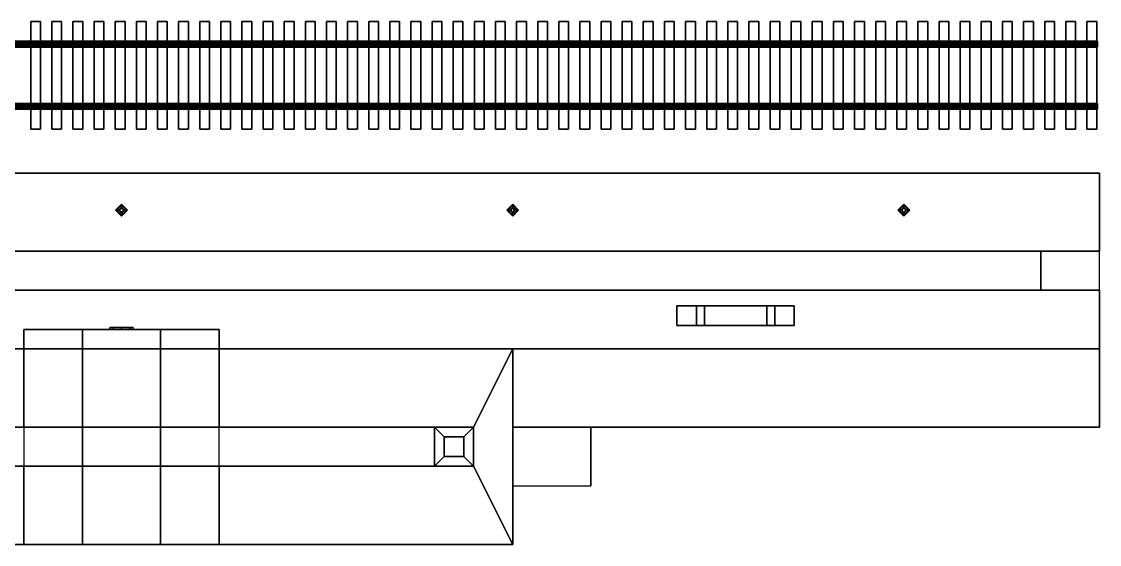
# Model space of a CAD drawing. Extents: x -25.3 to 25, y -12 to 1.4.
# Drawn here: x -2.55 to 25, y -12 to 1.37 of the extents above; entities that cross this region are included whole.
import ezdxf

# ---------------------------------------------------------------- set-up
doc = ezdxf.new("R2010")
doc.units = 0
doc.layers.get('0').update_dxf_attribs({"linetype": 'CONTINUOUS'})

msp = doc.modelspace()

# ---------------------------------------------------------------- linework, layer by layer
for points in [[(-2.32, 1.375, 0.18), (-2.07, 1.375, 0.18), (-2.07, 1.375, 0), (-2.32, 1.375, 0)], [(-2.32, -1.375, 0), (-2.32, -1.375, 0.18), (-2.32, 1.375, 0.18), (-2.32, 1.375, 0)], [(-2.32, -1.375, 0.18), (-2.07, -1.375, 0.18), (-2.07, 1.375, 0.18), (-2.32, 1.375, 0.18)], [(-2.07, 1.375, 0), (-2.07, 1.375, 0.18), (-2.07, -1.375, 0.18), (-2.07, -1.375, 0)], [(-1.78, 1.375, 0.18), (-1.53, 1.375, 0.18), (-1.53, 1.375, 0), (-1.78, 1.375, 0)], [(-1.78, -1.375, 0), (-1.78, -1.375, 0.18), (-1.78, 1.375, 0.18), (-1.78, 1.375, 0)], [(-1.78, -1.375, 0.18), (-1.53, -1.375, 0.18), (-1.53, 1.375, 0.18), (-1.78, 1.375, 0.18)], [(-1.53, 1.375, 0), (-1.53, 1.375, 0.18), (-1.53, -1.375, 0.18), (-1.53, -1.375, 0)], [(-1.24, -1.375, 0), (-1.24, -1.375, 0.18), (-1.24, 1.375, 0.18), (-1.24, 1.375, 0)], [(-1.24, 1.375, 0.18), (-0.99, 1.375, 0.18), (-0.99, 1.375, 0), (-1.24, 1.375, 0)], [(-1.24, -1.375, 0.18), (-0.99, -1.375, 0.18), (-0.99, 1.375, 0.18), (-1.24, 1.375, 0.18)], [(-0.99, 1.375, 0), (-0.99, 1.375, 0.18), (-0.99, -1.375, 0.18), (-0.99, -1.375, 0)], [(-0.7, -1.375, 0), (-0.7, -1.375, 0.18), (-0.7, 1.375, 0.18), (-0.7, 1.375, 0)], [(-0.7, 1.375, 0.18), (-0.45, 1.375, 0.18), (-0.45, 1.375, 0), (-0.7, 1.375, 0)], [(-0.7, -1.375, 0.18), (-0.45, -1.375, 0.18), (-0.45, 1.375, 0.18), (-0.7, 1.375, 0.18)], [(-0.45, 1.375, 0), (-0.45, 1.375, 0.18), (-0.45, -1.375, 0.18), (-0.45, -1.375, 0)], [(-0.16, -1.375, 0), (-0.16, -1.375, 0.18), (-0.16, 1.375, 0.18), (-0.16, 1.375, 0)], [(-0.16, 1.375, 0.18), (0.09, 1.375, 0.18), (0.09, 1.375, 0), (-0.16, 1.375, 0)], [(-0.16, -1.375, 0.18), (0.09, -1.375, 0.18), (0.09, 1.375, 0.18), (-0.16, 1.375, 0.18)], [(0.09, 1.375, 0), (0.09, 1.375, 0.18), (0.09, -1.375, 0.18), (0.09, -1.375, 0)], [(0.38, -1.375, 0), (0.38, -1.375, 0.18), (0.38, 1.375, 0.18), (0.38, 1.375, 0)], [(0.38, 1.375, 0.18), (0.63, 1.375, 0.18), (0.63, 1.375, 0), (0.38, 1.375, 0)], [(0.38, -1.375, 0.18), (0.63, -1.375, 0.18), (0.63, 1.375, 0.18), (0.38, 1.375, 0.18)], [(0.63, 1.375, 0), (0.63, 1.375, 0.18), (0.63, -1.375, 0.18), (0.63, -1.375, 0)], [(0.92, 1.375, 0.18), (1.17, 1.375, 0.18), (1.17, 1.375, 0), (0.92, 1.375, 0)], [(0.92, -1.375, 0), (0.92, -1.375, 0.18), (0.92, 1.375, 0.18), (0.92, 1.375, 0)], [(0.92, -1.375, 0.18), (1.17, -1.375, 0.18), (1.17, 1.375, 0.18), (0.92, 1.375, 0.18)], [(1.17, 1.375, 0), (1.17, 1.375, 0.18), (1.17, -1.375, 0.18), (1.17, -1.375, 0)], [(1.46, 1.375, 0.18), (1.71, 1.375, 0.18), (1.71, 1.375, 0), (1.46, 1.375, 0)], [(1.46, -1.375, 0), (1.46, -1.375, 0.18), (1.46, 1.375, 0.18), (1.46, 1.375, 0)], [(1.46, -1.375, 0.18), (1.71, -1.375, 0.18), (1.71, 1.375, 0.18), (1.46, 1.375, 0.18)], [(1.71, 1.375, 0), (1.71, 1.375, 0.18), (1.71, -1.375, 0.18), (1.71, -1.375, 0)], [(2, 1.375, 0.18), (2.25, 1.375, 0.18), (2.25, 1.375, 0), (2, 1.375, 0)], [(2, -1.375, 0), (2, -1.375, 0.18), (2, 1.375, 0.18), (2, 1.375, 0)], [(2, -1.375, 0.18), (2.25, -1.375, 0.18), (2.25, 1.375, 0.18), (2, 1.375, 0.18)], [(2.25, 1.375, 0), (2.25, 1.375, 0.18), (2.25, -1.375, 0.18), (2.25, -1.375, 0)], [(2.54, 1.375, 0.18), (2.79, 1.375, 0.18), (2.79, 1.375, 0), (2.54, 1.375, 0)], [(2.54, -1.375, 0), (2.54, -1.375, 0.18), (2.54, 1.375, 0.18), (2.54, 1.375, 0)], [(2.54, -1.375, 0.18), (2.79, -1.375, 0.18), (2.79, 1.375, 0.18), (2.54, 1.375, 0.18)], [(2.79, 1.375, 0), (2.79, 1.375, 0.18), (2.79, -1.375, 0.18), (2.79, -1.375, 0)], [(3.08, -1.375, 0), (3.08, -1.375, 0.18), (3.08, 1.375, 0.18), (3.08, 1.375, 0)], [(3.08, 1.375, 0.18), (3.33, 1.375, 0.18), (3.33, 1.375, 0), (3.08, 1.375, 0)], [(3.08, -1.375, 0.18), (3.33, -1.375, 0.18), (3.33, 1.375, 0.18), (3.08, 1.375, 0.18)], [(3.33, 1.375, 0), (3.33, 1.375, 0.18), (3.33, -1.375, 0.18), (3.33, -1.375, 0)], [(3.62, -1.375, 0), (3.62, -1.375, 0.18), (3.62, 1.375, 0.18), (3.62, 1.375, 0)], [(3.62, 1.375, 0.18), (3.87, 1.375, 0.18), (3.87, 1.375, 0), (3.62, 1.375, 0)], [(3.62, -1.375, 0.18), (3.87, -1.375, 0.18), (3.87, 1.375, 0.18), (3.62, 1.375, 0.18)], [(3.87, 1.375, 0), (3.87, 1.375, 0.18), (3.87, -1.375, 0.18), (3.87, -1.375, 0)], [(4.16, -1.375, 0), (4.16, -1.375, 0.18), (4.16, 1.375, 0.18), (4.16, 1.375, 0)], [(4.16, 1.375, 0.18), (4.41, 1.375, 0.18), (4.41, 1.375, 0), (4.16, 1.375, 0)], [(4.16, -1.375, 0.18), (4.41, -1.375, 0.18), (4.41, 1.375, 0.18), (4.16, 1.375, 0.18)], [(4.41, 1.375, 0), (4.41, 1.375, 0.18), (4.41, -1.375, 0.18), (4.41, -1.375, 0)], [(4.7, -1.375, 0), (4.7, -1.375, 0.18), (4.7, 1.375, 0.18), (4.7, 1.375, 0)], [(4.7, 1.375, 0.18), (4.95, 1.375, 0.18), (4.95, 1.375, 0), (4.7, 1.375, 0)], [(4.7, -1.375, 0.18), (4.95, -1.375, 0.18), (4.95, 1.375, 0.18), (4.7, 1.375, 0.18)], [(4.95, 1.375, 0), (4.95, 1.375, 0.18), (4.95, -1.375, 0.18), (4.95, -1.375, 0)], [(5.24, 1.375, 0.18), (5.49, 1.375, 0.18), (5.49, 1.375, 0), (5.24, 1.375, 0)], [(5.24, -1.375, 0), (5.24, -1.375, 0.18), (5.24, 1.375, 0.18), (5.24, 1.375, 0)], [(5.24, -1.375, 0.18), (5.49, -1.375, 0.18), (5.49, 1.375, 0.18), (5.24, 1.375, 0.18)], [(5.49, 1.375, 0), (5.49, 1.375, 0.18), (5.49, -1.375, 0.18), (5.49, -1.375, 0)], [(5.78, 1.375, 0.18), (6.03, 1.375, 0.18), (6.03, 1.375, 0), (5.78, 1.375, 0)], [(5.78, -1.375, 0), (5.78, -1.375, 0.18), (5.78, 1.375, 0.18), (5.78, 1.375, 0)], [(5.78, -1.375, 0.18), (6.03, -1.375, 0.18), (6.03, 1.375, 0.18), (5.78, 1.375, 0.18)], [(6.03, 1.375, 0), (6.03, 1.375, 0.18), (6.03, -1.375, 0.18), (6.03, -1.375, 0)], [(6.32, -1.375, 0), (6.32, -1.375, 0.18), (6.32, 1.375, 0.18), (6.32, 1.375, 0)], [(6.32, 1.375, 0.18), (6.57, 1.375, 0.18), (6.57, 1.375, 0), (6.32, 1.375, 0)], [(6.32, -1.375, 0.18), (6.57, -1.375, 0.18), (6.57, 1.375, 0.18), (6.32, 1.375, 0.18)], [(6.57, 1.375, 0), (6.57, 1.375, 0.18), (6.57, -1.375, 0.18), (6.57, -1.375, 0)], [(6.86, -1.375, 0), (6.86, -1.375, 0.18), (6.86, 1.375, 0.18), (6.86, 1.375, 0)], [(6.86, 1.375, 0.18), (7.11, 1.375, 0.18), (7.11, 1.375, 0), (6.86, 1.375, 0)], [(6.86, -1.375, 0.18), (7.11, -1.375, 0.18), (7.11, 1.375, 0.18), (6.86, 1.375, 0.18)], [(7.11, 1.375, 0), (7.11, 1.375, 0.18), (7.11, -1.375, 0.18), (7.11, -1.375, 0)], [(7.4, 1.375, 0.18), (7.65, 1.375, 0.18), (7.65, 1.375, 0), (7.4, 1.375, 0)], [(7.4, -1.375, 0), (7.4, -1.375, 0.18), (7.4, 1.375, 0.18), (7.4, 1.375, 0)], [(7.4, -1.375, 0.18), (7.65, -1.375, 0.18), (7.65, 1.375, 0.18), (7.4, 1.375, 0.18)], [(7.65, 1.375, 0), (7.65, 1.375, 0.18), (7.65, -1.375, 0.18), (7.65, -1.375, 0)], [(7.94, 1.375, 0.18), (8.19, 1.375, 0.18), (8.19, 1.375, 0), (7.94, 1.375, 0)], [(7.94, -1.375, 0), (7.94, -1.375, 0.18), (7.94, 1.375, 0.18), (7.94, 1.375, 0)], [(7.94, -1.375, 0.18), (8.19, -1.375, 0.18), (8.19, 1.375, 0.18), (7.94, 1.375, 0.18)], [(8.19, 1.375, 0), (8.19, 1.375, 0.18), (8.19, -1.375, 0.18), (8.19, -1.375, 0)], [(8.48, 1.375, 0.18), (8.73, 1.375, 0.18), (8.73, 1.375, 0), (8.48, 1.375, 0)], [(8.48, -1.375, 0), (8.48, -1.375, 0.18), (8.48, 1.375, 0.18), (8.48, 1.375, 0)], [(8.48, -1.375, 0.18), (8.73, -1.375, 0.18), (8.73, 1.375, 0.18), (8.48, 1.375, 0.18)], [(8.73, 1.375, 0), (8.73, 1.375, 0.18), (8.73, -1.375, 0.18), (8.73, -1.375, 0)], [(9.02, 1.375, 0.18), (9.27, 1.375, 0.18), (9.27, 1.375, 0), (9.02, 1.375, 0)], [(9.02, -1.375, 0), (9.02, -1.375, 0.18), (9.02, 1.375, 0.18), (9.02, 1.375, 0)], [(9.02, -1.375, 0.18), (9.27, -1.375, 0.18), (9.27, 1.375, 0.18), (9.02, 1.375, 0.18)], [(9.27, 1.375, 0), (9.27, 1.375, 0.18), (9.27, -1.375, 0.18), (9.27, -1.375, 0)], [(9.56, -1.375, 0), (9.56, -1.375, 0.18), (9.56, 1.375, 0.18), (9.56, 1.375, 0)], [(9.56, 1.375, 0.18), (9.81, 1.375, 0.18), (9.81, 1.375, 0), (9.56, 1.375, 0)], [(9.56, -1.375, 0.18), (9.81, -1.375, 0.18), (9.81, 1.375, 0.18), (9.56, 1.375, 0.18)], [(9.81, 1.375, 0), (9.81, 1.375, 0.18), (9.81, -1.375, 0.18), (9.81, -1.375, 0)], [(10.1, -1.375, 0), (10.1, -1.375, 0.18), (10.1, 1.375, 0.18), (10.1, 1.375, 0)], [(10.1, 1.375, 0.18), (10.35, 1.375, 0.18), (10.35, 1.375, 0), (10.1, 1.375, 0)], [(10.1, -1.375, 0.18), (10.35, -1.375, 0.18), (10.35, 1.375, 0.18), (10.1, 1.375, 0.18)], [(10.35, 1.375, 0), (10.35, 1.375, 0.18), (10.35, -1.375, 0.18), (10.35, -1.375, 0)], [(10.64, -1.375, 0), (10.64, -1.375, 0.18), (10.64, 1.375, 0.18), (10.64, 1.375, 0)], [(10.64, 1.375, 0.18), (10.89, 1.375, 0.18), (10.89, 1.375, 0), (10.64, 1.375, 0)], [(10.64, -1.375, 0.18), (10.89, -1.375, 0.18), (10.89, 1.375, 0.18), (10.64, 1.375, 0.18)], [(10.89, 1.375, 0), (10.89, 1.375, 0.18), (10.89, -1.375, 0.18), (10.89, -1.375, 0)], [(11.18, -1.375, 0), (11.18, -1.375, 0.18), (11.18, 1.375, 0.18), (11.18, 1.375, 0)], [(11.18, 1.375, 0.18), (11.43, 1.375, 0.18), (11.43, 1.375, 0), (11.18, 1.375, 0)], [(11.18, -1.375, 0.18), (11.43, -1.375, 0.18), (11.43, 1.375, 0.18), (11.18, 1.375, 0.18)], [(11.43, 1.375, 0), (11.43, 1.375, 0.18), (11.43, -1.375, 0.18), (11.43, -1.375, 0)], [(11.72, 1.375, 0.18), (11.97, 1.375, 0.18), (11.97, 1.375, 0), (11.72, 1.375, 0)], [(11.72, -1.375, 0), (11.72, -1.375, 0.18), (11.72, 1.375, 0.18), (11.72, 1.375, 0)], [(11.72, -1.375, 0.18), (11.97, -1.375, 0.18), (11.97, 1.375, 0.18), (11.72, 1.375, 0.18)], [(11.97, 1.375, 0), (11.97, 1.375, 0.18), (11.97, -1.375, 0.18), (11.97, -1.375, 0)], [(12.26, 1.375, 0.18), (12.51, 1.375, 0.18), (12.51, 1.375, 0), (12.26, 1.375, 0)], [(12.26, -1.375, 0), (12.26, -1.375, 0.18), (12.26, 1.375, 0.18), (12.26, 1.375, 0)], [(12.26, -1.375, 0.18), (12.51, -1.375, 0.18), (12.51, 1.375, 0.18), (12.26, 1.375, 0.18)], [(12.51, 1.375, 0), (12.51, 1.375, 0.18), (12.51, -1.375, 0.18), (12.51, -1.375, 0)], [(12.8, 1.375, 0.18), (13.05, 1.375, 0.18), (13.05, 1.375, 0), (12.8, 1.375, 0)], [(12.8, -1.375, 0), (12.8, -1.375, 0.18), (12.8, 1.375, 0.18), (12.8, 1.375, 0)], [(12.8, -1.375, 0.18), (13.05, -1.375, 0.18), (13.05, 1.375, 0.18), (12.8, 1.375, 0.18)], [(13.05, 1.375, 0), (13.05, 1.375, 0.18), (13.05, -1.375, 0.18), (13.05, -1.375, 0)], [(13.34, 1.375, 0.18), (13.59, 1.375, 0.18), (13.59, 1.375, 0), (13.34, 1.375, 0)], [(13.34, -1.375, 0), (13.34, -1.375, 0.18), (13.34, 1.375, 0.18), (13.34, 1.375, 0)], [(13.34, -1.375, 0.18), (13.59, -1.375, 0.18), (13.59, 1.375, 0.18), (13.34, 1.375, 0.18)], [(13.59, 1.375, 0), (13.59, 1.375, 0.18), (13.59, -1.375, 0.18), (13.59, -1.375, 0)], [(13.88, -1.375, 0), (13.88, -1.375, 0.18), (13.88, 1.375, 0.18), (13.88, 1.375, 0)], [(13.88, 1.375, 0.18), (14.13, 1.375, 0.18), (14.13, 1.375, 0), (13.88, 1.375, 0)], [(13.88, -1.375, 0.18), (14.13, -1.375, 0.18), (14.13, 1.375, 0.18), (13.88, 1.375, 0.18)], [(14.13, 1.375, 0), (14.13, 1.375, 0.18), (14.13, -1.375, 0.18), (14.13, -1.375, 0)], [(14.42, -1.375, 0), (14.42, -1.375, 0.18), (14.42, 1.375, 0.18), (14.42, 1.375, 0)], [(14.42, 1.375, 0.18), (14.67, 1.375, 0.18), (14.67, 1.375, 0), (14.42, 1.375, 0)], [(14.42, -1.375, 0.18), (14.67, -1.375, 0.18), (14.67, 1.375, 0.18), (14.42, 1.375, 0.18)], [(14.67, 1.375, 0), (14.67, 1.375, 0.18), (14.67, -1.375, 0.18), (14.67, -1.375, 0)], [(14.96, 1.375, 0.18), (15.21, 1.375, 0.18), (15.21, 1.375, 0), (14.96, 1.375, 0)], [(14.96, -1.375, 0), (14.96, -1.375, 0.18), (14.96, 1.375, 0.18), (14.96, 1.375, 0)], [(14.96, -1.375, 0.18), (15.21, -1.375, 0.18), (15.21, 1.375, 0.18), (14.96, 1.375, 0.18)], [(15.21, 1.375, 0), (15.21, 1.375, 0.18), (15.21, -1.375, 0.18), (15.21, -1.375, 0)], [(15.5, 1.375, 0.18), (15.75, 1.375, 0.18), (15.75, 1.375, 0), (15.5, 1.375, 0)], [(15.5, -1.375, 0), (15.5, -1.375, 0.18), (15.5, 1.375, 0.18), (15.5, 1.375, 0)], [(15.5, -1.375, 0.18), (15.75, -1.375, 0.18), (15.75, 1.375, 0.18), (15.5, 1.375, 0.18)], [(15.75, 1.375, 0), (15.75, 1.375, 0.18), (15.75, -1.375, 0.18), (15.75, -1.375, 0)], [(16.04, -1.375, 0), (16.04, -1.375, 0.18), (16.04, 1.375, 0.18), (16.04, 1.375, 0)], [(16.04, 1.375, 0.18), (16.29, 1.375, 0.18), (16.29, 1.375, 0), (16.04, 1.375, 0)], [(16.04, -1.375, 0.18), (16.29, -1.375, 0.18), (16.29, 1.375, 0.18), (16.04, 1.375, 0.18)], [(16.29, 1.375, 0), (16.29, 1.375, 0.18), (16.29, -1.375, 0.18), (16.29, -1.375, 0)], [(16.58, -1.375, 0), (16.58, -1.375, 0.18), (16.58, 1.375, 0.18), (16.58, 1.375, 0)], [(16.58, 1.375, 0.18), (16.83, 1.375, 0.18), (16.83, 1.375, 0), (16.58, 1.375, 0)], [(16.58, -1.375, 0.18), (16.83, -1.375, 0.18), (16.83, 1.375, 0.18), (16.58, 1.375, 0.18)], [(16.83, 1.375, 0), (16.83, 1.375, 0.18), (16.83, -1.375, 0.18), (16.83, -1.375, 0)], [(17.12, -1.375, 0), (17.12, -1.375, 0.18), (17.12, 1.375, 0.18), (17.12, 1.375, 0)], [(17.12, 1.375, 0.18), (17.37, 1.375, 0.18), (17.37, 1.375, 0), (17.12, 1.375, 0)], [(17.12, -1.375, 0.18), (17.37, -1.375, 0.18), (17.37, 1.375, 0.18), (17.12, 1.375, 0.18)], [(17.37, 1.375, 0), (17.37, 1.375, 0.18), (17.37, -1.375, 0.18), (17.37, -1.375, 0)], [(17.66, -1.375, 0), (17.66, -1.375, 0.18), (17.66, 1.375, 0.18), (17.66, 1.375, 0)], [(17.66, 1.375, 0.18), (17.91, 1.375, 0.18), (17.91, 1.375, 0), (17.66, 1.375, 0)], [(17.66, -1.375, 0.18), (17.91, -1.375, 0.18), (17.91, 1.375, 0.18), (17.66, 1.375, 0.18)], [(17.91, 1.375, 0), (17.91, 1.375, 0.18), (17.91, -1.375, 0.18), (17.91, -1.375, 0)], [(18.2, 1.375, 0.18), (18.45, 1.375, 0.18), (18.45, 1.375, 0), (18.2, 1.375, 0)], [(18.2, -1.375, 0), (18.2, -1.375, 0.18), (18.2, 1.375, 0.18), (18.2, 1.375, 0)], [(18.2, -1.375, 0.18), (18.45, -1.375, 0.18), (18.45, 1.375, 0.18), (18.2, 1.375, 0.18)], [(18.45, 1.375, 0), (18.45, 1.375, 0.18), (18.45, -1.375, 0.18), (18.45, -1.375, 0)], [(18.74, 1.375, 0.18), (18.99, 1.375, 0.18), (18.99, 1.375, 0), (18.74, 1.375, 0)], [(18.74, -1.375, 0), (18.74, -1.375, 0.18), (18.74, 1.375, 0.18), (18.74, 1.375, 0)], [(18.74, -1.375, 0.18), (18.99, -1.375, 0.18), (18.99, 1.375, 0.18), (18.74, 1.375, 0.18)], [(18.99, 1.375, 0), (18.99, 1.375, 0.18), (18.99, -1.375, 0.18), (18.99, -1.375, 0)], [(19.28, 1.375, 0.18), (19.53, 1.375, 0.18), (19.53, 1.375, 0), (19.28, 1.375, 0)], [(19.28, -1.375, 0), (19.28, -1.375, 0.18), (19.28, 1.375, 0.18), (19.28, 1.375, 0)], [(19.28, -1.375, 0.18), (19.53, -1.375, 0.18), (19.53, 1.375, 0.18), (19.28, 1.375, 0.18)], [(19.53, 1.375, 0), (19.53, 1.375, 0.18), (19.53, -1.375, 0.18), (19.53, -1.375, 0)], [(19.82, 1.375, 0.18), (20.07, 1.375, 0.18), (20.07, 1.375, 0), (19.82, 1.375, 0)], [(19.82, -1.375, 0), (19.82, -1.375, 0.18), (19.82, 1.375, 0.18), (19.82, 1.375, 0)], [(19.82, -1.375, 0.18), (20.07, -1.375, 0.18), (20.07, 1.375, 0.18), (19.82, 1.375, 0.18)], [(20.07, 1.375, 0), (20.07, 1.375, 0.18), (20.07, -1.375, 0.18), (20.07, -1.375, 0)], [(20.36, -1.375, 0), (20.36, -1.375, 0.18), (20.36, 1.375, 0.18), (20.36, 1.375, 0)], [(20.36, 1.375, 0.18), (20.61, 1.375, 0.18), (20.61, 1.375, 0), (20.36, 1.375, 0)], [(20.36, -1.375, 0.18), (20.61, -1.375, 0.18), (20.61, 1.375, 0.18), (20.36, 1.375, 0.18)], [(20.61, 1.375, 0), (20.61, 1.375, 0.18), (20.61, -1.375, 0.18), (20.61, -1.375, 0)], [(20.9, -1.375, 0), (20.9, -1.375, 0.18), (20.9, 1.375, 0.18), (20.9, 1.375, 0)], [(20.9, 1.375, 0.18), (21.15, 1.375, 0.18), (21.15, 1.375, 0), (20.9, 1.375, 0)], [(20.9, -1.375, 0.18), (21.15, -1.375, 0.18), (21.15, 1.375, 0.18), (20.9, 1.375, 0.18)], [(21.15, 1.375, 0), (21.15, 1.375, 0.18), (21.15, -1.375, 0.18), (21.15, -1.375, 0)], [(21.44, -1.375, 0), (21.44, -1.375, 0.18), (21.44, 1.375, 0.18), (21.44, 1.375, 0)], [(21.44, 1.375, 0.18), (21.69, 1.375, 0.18), (21.69, 1.375, 0), (21.44, 1.375, 0)], [(21.44, -1.375, 0.18), (21.69, -1.375, 0.18), (21.69, 1.375, 0.18), (21.44, 1.375, 0.18)], [(21.69, 1.375, 0), (21.69, 1.375, 0.18), (21.69, -1.375, 0.18), (21.69, -1.375, 0)], [(21.98, -1.375, 0), (21.98, -1.375, 0.18), (21.98, 1.375, 0.18), (21.98, 1.375, 0)], [(21.98, 1.375, 0.18), (22.23, 1.375, 0.18), (22.23, 1.375, 0), (21.98, 1.375, 0)], [(21.98, -1.375, 0.18), (22.23, -1.375, 0.18), (22.23, 1.375, 0.18), (21.98, 1.375, 0.18)], [(22.23, 1.375, 0), (22.23, 1.375, 0.18), (22.23, -1.375, 0.18), (22.23, -1.375, 0)], [(22.52, 1.375, 0.18), (22.77, 1.375, 0.18), (22.77, 1.375, 0), (22.52, 1.375, 0)], [(22.52, -1.375, 0), (22.52, -1.375, 0.18), (22.52, 1.375, 0.18), (22.52, 1.375, 0)], [(22.52, -1.375, 0.18), (22.77, -1.375, 0.18), (22.77, 1.375, 0.18), (22.52, 1.375, 0.18)], [(22.77, 1.375, 0), (22.77, 1.375, 0.18), (22.77, -1.375, 0.18), (22.77, -1.375, 0)], [(23.06, 1.375, 0.18), (23.31, 1.375, 0.18), (23.31, 1.375, 0), (23.06, 1.375, 0)], [(23.06, -1.375, 0), (23.06, -1.375, 0.18), (23.06, 1.375, 0.18), (23.06, 1.375, 0)], [(23.06, -1.375, 0.18), (23.31, -1.375, 0.18), (23.31, 1.375, 0.18), (23.06, 1.375, 0.18)], [(23.31, 1.375, 0), (23.31, 1.375, 0.18), (23.31, -1.375, 0.18), (23.31, -1.375, 0)], [(23.6, -1.375, 0), (23.6, -1.375, 0.18), (23.6, 1.375, 0.18), (23.6, 1.375, 0)], [(23.6, 1.375, 0.18), (23.85, 1.375, 0.18), (23.85, 1.375, 0), (23.6, 1.375, 0)], [(23.6, -1.375, 0.18), (23.85, -1.375, 0.18), (23.85, 1.375, 0.18), (23.6, 1.375, 0.18)], [(23.85, 1.375, 0), (23.85, 1.375, 0.18), (23.85, -1.375, 0.18), (23.85, -1.375, 0)], [(24.14, -1.375, 0), (24.14, -1.375, 0.18), (24.14, 1.375, 0.18), (24.14, 1.375, 0)], [(24.14, 1.375, 0.18), (24.39, 1.375, 0.18), (24.39, 1.375, 0), (24.14, 1.375, 0)], [(24.14, -1.375, 0.18), (24.39, -1.375, 0.18), (24.39, 1.375, 0.18), (24.14, 1.375, 0.18)], [(24.39, 1.375, 0), (24.39, 1.375, 0.18), (24.39, -1.375, 0.18), (24.39, -1.375, 0)], [(24.68, 1.375, 0.18), (24.93, 1.375, 0.18), (24.93, 1.375, 0), (24.68, 1.375, 0)], [(24.68, -1.375, 0), (24.68, -1.375, 0.18), (24.68, 1.375, 0.18), (24.68, 1.375, 0)], [(24.68, -1.375, 0.18), (24.93, -1.375, 0.18), (24.93, 1.375, 0.18), (24.68, 1.375, 0.18)], [(24.93, 1.375, 0), (24.93, 1.375, 0.18), (24.93, -1.375, 0.18), (24.93, -1.375, 0)], [(-25.27, 0.795, 0.21), (24.95, 0.795, 0.21), (24.95, 0.87, 0.195), (-25.27, 0.87, 0.195)], [(-25.27, 0.87, 0.18), (24.95, 0.87, 0.18), (24.95, 0.72, 0.18), (-25.27, 0.72, 0.18)], [(24.95, 0.87, 0.195), (24.95, 0.87, 0.18), (-25.27, 0.87, 0.18), (-25.27, 0.87, 0.195)], [(-25.27, 0.835, 0.295), (24.95, 0.835, 0.295), (24.95, 0.795, 0.29), (-25.27, 0.795, 0.29)], [(24.95, 0.83, 0.36), (24.95, 0.835, 0.295), (-25.27, 0.835, 0.295), (-25.27, 0.83, 0.36)], [(-25.27, 0.76, 0.36), (24.95, 0.76, 0.36), (24.95, 0.83, 0.36), (-25.27, 0.83, 0.36)], [(24.95, 0.805, 0.295), (24.95, 0.805, 0.205), (-25.27, 0.805, 0.205), (-25.27, 0.805, 0.295)], [(-25.27, 0.795, 0.29), (24.95, 0.795, 0.29), (24.95, 0.755, 0.295), (-25.27, 0.755, 0.295)], [(-25.27, 0.72, 0.195), (24.95, 0.72, 0.195), (24.95, 0.795, 0.21), (-25.27, 0.795, 0.21)], [(-25.27, 0.785, 0.205), (24.95, 0.785, 0.205), (24.95, 0.785, 0.295), (-25.27, 0.785, 0.295)], [(-25.27, 0.755, 0.295), (24.95, 0.755, 0.295), (24.95, 0.76, 0.36), (-25.27, 0.76, 0.36)], [(-25.27, 0.72, 0.18), (24.95, 0.72, 0.18), (24.95, 0.72, 0.195), (-25.27, 0.72, 0.195)], [(24.95, -0.72, 0.195), (24.95, -0.72, 0.18), (-25.27, -0.72, 0.18), (-25.27, -0.72, 0.195)], [(-25.27, -0.72, 0.18), (24.95, -0.72, 0.18), (24.95, -0.87, 0.18), (-25.27, -0.87, 0.18)], [(-25.27, -0.795, 0.21), (24.95, -0.795, 0.21), (24.95, -0.72, 0.195), (-25.27, -0.72, 0.195)], [(24.95, -0.76, 0.36), (24.95, -0.755, 0.295), (-25.27, -0.755, 0.295), (-25.27, -0.76, 0.36)], [(-25.27, -0.755, 0.295), (24.95, -0.755, 0.295), (24.95, -0.795, 0.29), (-25.27, -0.795, 0.29)], [(-25.27, -0.83, 0.36), (24.95, -0.83, 0.36), (24.95, -0.76, 0.36), (-25.27, -0.76, 0.36)], [(24.95, -0.785, 0.295), (24.95, -0.785, 0.205), (-25.27, -0.785, 0.205), (-25.27, -0.785, 0.295)], [(-25.27, -0.795, 0.29), (24.95, -0.795, 0.29), (24.95, -0.835, 0.295), (-25.27, -0.835, 0.295)], [(-25.27, -0.87, 0.195), (24.95, -0.87, 0.195), (24.95, -0.795, 0.21), (-25.27, -0.795, 0.21)], [(-25.27, -0.805, 0.205), (24.95, -0.805, 0.205), (24.95, -0.805, 0.295), (-25.27, -0.805, 0.295)], [(-25.27, -0.835, 0.295), (24.95, -0.835, 0.295), (24.95, -0.83, 0.36), (-25.27, -0.83, 0.36)], [(-25.27, -0.87, 0.18), (24.95, -0.87, 0.18), (24.95, -0.87, 0.195), (-25.27, -0.87, 0.195)], [(-2.07, -1.375, 0), (-2.07, -1.375, 0.18), (-2.32, -1.375, 0.18), (-2.32, -1.375, 0)], [(-1.53, -1.375, 0), (-1.53, -1.375, 0.18), (-1.78, -1.375, 0.18), (-1.78, -1.375, 0)], [(-0.99, -1.375, 0), (-0.99, -1.375, 0.18), (-1.24, -1.375, 0.18), (-1.24, -1.375, 0)], [(-0.45, -1.375, 0), (-0.45, -1.375, 0.18), (-0.7, -1.375, 0.18), (-0.7, -1.375, 0)], [(0.09, -1.375, 0), (0.09, -1.375, 0.18), (-0.16, -1.375, 0.18), (-0.16, -1.375, 0)], [(0.63, -1.375, 0), (0.63, -1.375, 0.18), (0.38, -1.375, 0.18), (0.38, -1.375, 0)], [(1.17, -1.375, 0), (1.17, -1.375, 0.18), (0.92, -1.375, 0.18), (0.92, -1.375, 0)], [(1.71, -1.375, 0), (1.71, -1.375, 0.18), (1.46, -1.375, 0.18), (1.46, -1.375, 0)], [(2.25, -1.375, 0), (2.25, -1.375, 0.18), (2, -1.375, 0.18), (2, -1.375, 0)], [(2.79, -1.375, 0), (2.79, -1.375, 0.18), (2.54, -1.375, 0.18), (2.54, -1.375, 0)], [(3.33, -1.375, 0), (3.33, -1.375, 0.18), (3.08, -1.375, 0.18), (3.08, -1.375, 0)], [(3.87, -1.375, 0), (3.87, -1.375, 0.18), (3.62, -1.375, 0.18), (3.62, -1.375, 0)], [(4.41, -1.375, 0), (4.41, -1.375, 0.18), (4.16, -1.375, 0.18), (4.16, -1.375, 0)], [(4.95, -1.375, 0), (4.95, -1.375, 0.18), (4.7, -1.375, 0.18), (4.7, -1.375, 0)], [(5.49, -1.375, 0), (5.49, -1.375, 0.18), (5.24, -1.375, 0.18), (5.24, -1.375, 0)], [(6.03, -1.375, 0), (6.03, -1.375, 0.18), (5.78, -1.375, 0.18), (5.78, -1.375, 0)], [(6.57, -1.375, 0), (6.57, -1.375, 0.18), (6.32, -1.375, 0.18), (6.32, -1.375, 0)], [(7.11, -1.375, 0), (7.11, -1.375, 0.18), (6.86, -1.375, 0.18), (6.86, -1.375, 0)], [(7.65, -1.375, 0), (7.65, -1.375, 0.18), (7.4, -1.375, 0.18), (7.4, -1.375, 0)], [(8.19, -1.375, 0), (8.19, -1.375, 0.18), (7.94, -1.375, 0.18), (7.94, -1.375, 0)], [(8.73, -1.375, 0), (8.73, -1.375, 0.18), (8.48, -1.375, 0.18), (8.48, -1.375, 0)], [(9.27, -1.375, 0), (9.27, -1.375, 0.18), (9.02, -1.375, 0.18), (9.02, -1.375, 0)], [(9.81, -1.375, 0), (9.81, -1.375, 0.18), (9.56, -1.375, 0.18), (9.56, -1.375, 0)], [(10.35, -1.375, 0), (10.35, -1.375, 0.18), (10.1, -1.375, 0.18), (10.1, -1.375, 0)], [(10.89, -1.375, 0), (10.89, -1.375, 0.18), (10.64, -1.375, 0.18), (10.64, -1.375, 0)], [(11.43, -1.375, 0), (11.43, -1.375, 0.18), (11.18, -1.375, 0.18), (11.18, -1.375, 0)], [(11.97, -1.375, 0), (11.97, -1.375, 0.18), (11.72, -1.375, 0.18), (11.72, -1.375, 0)], [(12.51, -1.375, 0), (12.51, -1.375, 0.18), (12.26, -1.375, 0.18), (12.26, -1.375, 0)], [(13.05, -1.375, 0), (13.05, -1.375, 0.18), (12.8, -1.375, 0.18), (12.8, -1.375, 0)], [(13.59, -1.375, 0), (13.59, -1.375, 0.18), (13.34, -1.375, 0.18), (13.34, -1.375, 0)], [(14.13, -1.375, 0), (14.13, -1.375, 0.18), (13.88, -1.375, 0.18), (13.88, -1.375, 0)], [(14.67, -1.375, 0), (14.67, -1.375, 0.18), (14.42, -1.375, 0.18), (14.42, -1.375, 0)], [(15.21, -1.375, 0), (15.21, -1.375, 0.18), (14.96, -1.375, 0.18), (14.96, -1.375, 0)], [(15.75, -1.375, 0), (15.75, -1.375, 0.18), (15.5, -1.375, 0.18), (15.5, -1.375, 0)], [(16.29, -1.375, 0), (16.29, -1.375, 0.18), (16.04, -1.375, 0.18), (16.04, -1.375, 0)], [(16.83, -1.375, 0), (16.83, -1.375, 0.18), (16.58, -1.375, 0.18), (16.58, -1.375, 0)], [(17.37, -1.375, 0), (17.37, -1.375, 0.18), (17.12, -1.375, 0.18), (17.12, -1.375, 0)], [(17.91, -1.375, 0), (17.91, -1.375, 0.18), (17.66, -1.375, 0.18), (17.66, -1.375, 0)], [(18.45, -1.375, 0), (18.45, -1.375, 0.18), (18.2, -1.375, 0.18), (18.2, -1.375, 0)], [(18.99, -1.375, 0), (18.99, -1.375, 0.18), (18.74, -1.375, 0.18), (18.74, -1.375, 0)], [(19.53, -1.375, 0), (19.53, -1.375, 0.18), (19.28, -1.375, 0.18), (19.28, -1.375, 0)], [(20.07, -1.375, 0), (20.07, -1.375, 0.18), (19.82, -1.375, 0.18), (19.82, -1.375, 0)], [(20.61, -1.375, 0), (20.61, -1.375, 0.18), (20.36, -1.375, 0.18), (20.36, -1.375, 0)], [(21.15, -1.375, 0), (21.15, -1.375, 0.18), (20.9, -1.375, 0.18), (20.9, -1.375, 0)], [(21.69, -1.375, 0), (21.69, -1.375, 0.18), (21.44, -1.375, 0.18), (21.44, -1.375, 0)], [(22.23, -1.375, 0), (22.23, -1.375, 0.18), (21.98, -1.375, 0.18), (21.98, -1.375, 0)], [(22.77, -1.375, 0), (22.77, -1.375, 0.18), (22.52, -1.375, 0.18), (22.52, -1.375, 0)], [(23.31, -1.375, 0), (23.31, -1.375, 0.18), (23.06, -1.375, 0.18), (23.06, -1.375, 0)], [(23.85, -1.375, 0), (23.85, -1.375, 0.18), (23.6, -1.375, 0.18), (23.6, -1.375, 0)], [(24.39, -1.375, 0), (24.39, -1.375, 0.18), (24.14, -1.375, 0.18), (24.14, -1.375, 0)], [(24.93, -1.375, 0), (24.93, -1.375, 0.18), (24.68, -1.375, 0.18), (24.68, -1.375, 0)], [(25, -2.5, 1), (25, -2.5), (-25, -2.5), (-25, -2.5, 1)], [(-25, -2.5, 1), (-25, -4.5, 1), (25, -4.5, 1), (25, -2.5, 1)], [(25, -4.5, 1), (25, -4.5), (25, -2.5), (25, -2.5, 1)], [(0, -3.325, 4.55), (-0.125, -3.45, 4.55), (-0.15, -3.45, 4.85), (0, -3.3, 4.85)], [(0, -3.3, 4.85), (-0.15, -3.45, 4.85), (-0.05, -3.45, 4.95), (0, -3.4, 4.95)], [(0.125, -3.45, 4.55), (0, -3.325, 4.55), (0, -3.3, 4.85), (0.15, -3.45, 4.85)], [(0.15, -3.45, 4.85), (0, -3.3, 4.85), (0, -3.4, 4.95), (0.05, -3.45, 4.95)], [(10, -3.325, 4.55), (9.875, -3.45, 4.55), (9.85, -3.45, 4.85), (10, -3.3, 4.85)], [(10, -3.3, 4.85), (9.85, -3.45, 4.85), (9.95, -3.45, 4.95), (10, -3.4, 4.95)], [(10.125, -3.45, 4.55), (10, -3.325, 4.55), (10, -3.3, 4.85), (10.15, -3.45, 4.85)], [(10.15, -3.45, 4.85), (10, -3.3, 4.85), (10, -3.4, 4.95), (10.05, -3.45, 4.95)], [(20, -3.325, 4.55), (19.875, -3.45, 4.55), (19.85, -3.45, 4.85), (20, -3.3, 4.85)], [(20, -3.3, 4.85), (19.85, -3.45, 4.85), (19.95, -3.45, 4.95), (20, -3.4, 4.95)], [(20.125, -3.45, 4.55), (20, -3.325, 4.55), (20, -3.3, 4.85), (20.15, -3.45, 4.85)], [(20.15, -3.45, 4.85), (20, -3.3, 4.85), (20, -3.4, 4.95), (20.05, -3.45, 4.95)], [(-0.125, -3.45, 4.55), (0, -3.575, 4.55), (0, -3.6, 4.85), (-0.15, -3.45, 4.85)], [(-0.15, -3.45, 4.85), (0, -3.6, 4.85), (0, -3.5, 4.95), (-0.05, -3.45, 4.95)], [(0, -3.4, 4.5), (-0.05, -3.45, 4.5), (-0.125, -3.45, 4.55), (0, -3.325, 4.55)], [(-0.05, -3.45, 4.5), (0, -3.5, 4.5), (0, -3.575, 4.55), (-0.125, -3.45, 4.55)], [(0, -3.375, 1), (-0.075, -3.45, 1), (-0.05, -3.45, 4.5), (0, -3.4, 4.5)], [(-0.075, -3.45, 1), (0, -3.525, 1), (0, -3.5, 4.5), (-0.05, -3.45, 4.5)], [(0, -3.4, 4.95), (-0.05, -3.45, 4.95), (0, -3.5, 4.95), (0.05, -3.45, 4.95)], [(0.05, -3.45, 4.5), (0, -3.4, 4.5), (0, -3.325, 4.55), (0.125, -3.45, 4.55)], [(0.075, -3.45, 1), (0, -3.375, 1), (0, -3.4, 4.5), (0.05, -3.45, 4.5)], [(0, -3.525, 1), (0.075, -3.45, 1), (0.05, -3.45, 4.5), (0, -3.5, 4.5)], [(0, -3.575, 4.55), (0.125, -3.45, 4.55), (0.15, -3.45, 4.85), (0, -3.6, 4.85)], [(0, -3.5, 4.5), (0.05, -3.45, 4.5), (0.125, -3.45, 4.55), (0, -3.575, 4.55)], [(0, -3.6, 4.85), (0.15, -3.45, 4.85), (0.05, -3.45, 4.95), (0, -3.5, 4.95)], [(9.875, -3.45, 4.55), (10, -3.575, 4.55), (10, -3.6, 4.85), (9.85, -3.45, 4.85)], [(9.85, -3.45, 4.85), (10, -3.6, 4.85), (10, -3.5, 4.95), (9.95, -3.45, 4.95)], [(10, -3.4, 4.5), (9.95, -3.45, 4.5), (9.875, -3.45, 4.55), (10, -3.325, 4.55)], [(9.95, -3.45, 4.5), (10, -3.5, 4.5), (10, -3.575, 4.55), (9.875, -3.45, 4.55)], [(10, -3.375, 1), (9.925, -3.45, 1), (9.95, -3.45, 4.5), (10, -3.4, 4.5)], [(9.925, -3.45, 1), (10, -3.525, 1), (10, -3.5, 4.5), (9.95, -3.45, 4.5)], [(10, -3.4, 4.95), (9.95, -3.45, 4.95), (10, -3.5, 4.95), (10.05, -3.45, 4.95)], [(10.05, -3.45, 4.5), (10, -3.4, 4.5), (10, -3.325, 4.55), (10.125, -3.45, 4.55)], [(10.075, -3.45, 1), (10, -3.375, 1), (10, -3.4, 4.5), (10.05, -3.45, 4.5)], [(10, -3.525, 1), (10.075, -3.45, 1), (10.05, -3.45, 4.5), (10, -3.5, 4.5)], [(10, -3.575, 4.55), (10.125, -3.45, 4.55), (10.15, -3.45, 4.85), (10, -3.6, 4.85)], [(10, -3.5, 4.5), (10.05, -3.45, 4.5), (10.125, -3.45, 4.55), (10, -3.575, 4.55)], [(10, -3.6, 4.85), (10.15, -3.45, 4.85), (10.05, -3.45, 4.95), (10, -3.5, 4.95)], [(19.875, -3.45, 4.55), (20, -3.575, 4.55), (20, -3.6, 4.85), (19.85, -3.45, 4.85)], [(19.85, -3.45, 4.85), (20, -3.6, 4.85), (20, -3.5, 4.95), (19.95, -3.45, 4.95)], [(20, -3.4, 4.5), (19.95, -3.45, 4.5), (19.875, -3.45, 4.55), (20, -3.325, 4.55)], [(19.95, -3.45, 4.5), (20, -3.5, 4.5), (20, -3.575, 4.55), (19.875, -3.45, 4.55)], [(20, -3.375, 1), (19.925, -3.45, 1), (19.95, -3.45, 4.5), (20, -3.4, 4.5)], [(19.925, -3.45, 1), (20, -3.525, 1), (20, -3.5, 4.5), (19.95, -3.45, 4.5)], [(20, -3.4, 4.95), (19.95, -3.45, 4.95), (20, -3.5, 4.95), (20.05, -3.45, 4.95)], [(20.05, -3.45, 4.5), (20, -3.4, 4.5), (20, -3.325, 4.55), (20.125, -3.45, 4.55)], [(20.075, -3.45, 1), (20, -3.375, 1), (20, -3.4, 4.5), (20.05, -3.45, 4.5)], [(20, -3.525, 1), (20.075, -3.45, 1), (20.05, -3.45, 4.5), (20, -3.5, 4.5)], [(20, -3.575, 4.55), (20.125, -3.45, 4.55), (20.15, -3.45, 4.85), (20, -3.6, 4.85)], [(20, -3.5, 4.5), (20.05, -3.45, 4.5), (20.125, -3.45, 4.55), (20, -3.575, 4.55)], [(20, -3.6, 4.85), (20.15, -3.45, 4.85), (20.05, -3.45, 4.95), (20, -3.5, 4.95)], [(-23.5, -4.5, 1), (-23.5, -5.5, 1), (23.5, -5.5, 1), (23.5, -4.5, 1)], [(23.5, -5.5, 1), (25, -5.5), (25, -4.5), (23.5, -4.5, 1)], [(23.5, -4.5, 1), (25, -4.5), (25, -4.5, 1), (23.5, -4.5, 1)], [(-25, -5.5, 1), (-25, -7, 1), (25, -7, 1), (25, -5.5, 1)], [(25, -5.5, 1), (25, -5.5, 1), (25, -5.5), (23.5, -5.5, 1)], [(25, -9, 1), (25, -9), (25, -5.5), (25, -5.5, 1)], [(17.2, -6.4, 1.4), (14.2, -6.4, 1.4), (14.2, -5.9, 1.4), (17.2, -5.9, 1.4)], [(14.2, -5.9, 1.5), (14.2, -6.4, 1.5), (17.2, -6.4, 1.5), (17.2, -5.9, 1.5)], [(14.2, -5.9, 1.4), (14.2, -6.4, 1.4), (14.2, -6.4, 1.5), (14.2, -5.9, 1.5)], [(17.2, -5.9, 1.4), (14.2, -5.9, 1.4), (14.2, -5.9, 1.5), (17.2, -5.9, 1.5)], [(14.7, -5.9, 1), (14.7, -6.4, 1), (14.7, -6.4, 1.4), (14.7, -5.9, 1.4)], [(14.9, -5.9, 1.4), (14.9, -5.9, 1), (14.7, -5.9, 1), (14.7, -5.9, 1.4)], [(14.9, -6.4, 1.4), (14.9, -6.4, 1), (14.9, -5.9, 1), (14.9, -5.9, 1.4)], [(16.7, -5.9, 1.4), (16.7, -5.9, 1), (16.5, -5.9, 1), (16.5, -5.9, 1.4)], [(16.5, -5.9, 1), (16.5, -6.4, 1), (16.5, -6.4, 1.4), (16.5, -5.9, 1.4)], [(16.7, -6.4, 1.4), (16.7, -6.4, 1), (16.7, -5.9, 1), (16.7, -5.9, 1.4)], [(17.2, -5.9, 1.5), (17.2, -6.4, 1.5), (17.2, -6.4, 1.4), (17.2, -5.9, 1.4)], [(-2.5, -6.5, 4), (-2.5, -7, 4), (-2.5, -9, 5), (-2.5, -6.5, 5)], [(-2.5, -6.5, 1), (-2.5, -7, 1), (-2.5, -7, 4), (-2.5, -6.5, 4)], [(-1, -6.5, 7), (-1, -6.5, 1), (-2.5, -6.5, 1), (-2.5, -6.5, 6)], [(-2.5, -6.5, 5), (-2.5, -7, 5), (-2.5, -7, 6), (-2.5, -6.5, 6)], [(-2.5, -6.5, 6), (-2.5, -7, 6), (-1, -7, 7), (-1, -6.5, 7)], [(1, -6.5, 7), (1, -6.5, 1), (-1, -6.5, 1), (-1, -6.5, 7)], [(-1, -6.5, 7), (-1, -7, 7), (1, -7, 7), (1, -6.5, 7)], [(-0.212, -6.45, 6.662), (-0.3, -6.45, 6.45), (-0.3, -6.5, 6.45), (-0.212, -6.5, 6.662)], [(-0.3, -6.45, 6.45), (-0.212, -6.45, 6.238), (-0.212, -6.5, 6.238), (-0.3, -6.5, 6.45)], [(0.212, -6.45, 6.662), (-0.3, -6.45, 6.45), (-0.212, -6.45, 6.662), (0, -6.45, 6.75)], [(0.3, -6.45, 6.45), (-0.212, -6.45, 6.238), (-0.3, -6.45, 6.45), (0.212, -6.45, 6.662)], [(0, -6.45, 6.75), (-0.212, -6.45, 6.662), (-0.212, -6.5, 6.662), (0, -6.5, 6.75)], [(-0.212, -6.45, 6.238), (0, -6.45, 6.15), (0, -6.5, 6.15), (-0.212, -6.5, 6.238)], [(0.212, -6.45, 6.238), (0, -6.45, 6.15), (-0.212, -6.45, 6.238), (0.3, -6.45, 6.45)], [(0.212, -6.45, 6.662), (0, -6.45, 6.75), (0, -6.5, 6.75), (0.212, -6.5, 6.662)], [(0, -6.45, 6.15), (0.212, -6.45, 6.238), (0.212, -6.5, 6.238), (0, -6.5, 6.15)], [(0.3, -6.45, 6.45), (0.212, -6.45, 6.662), (0.212, -6.5, 6.662), (0.3, -6.5, 6.45)], [(0.212, -6.45, 6.238), (0.3, -6.45, 6.45), (0.3, -6.5, 6.45), (0.212, -6.5, 6.238)], [(2.5, -6.5, 6), (2.5, -6.5, 1), (1, -6.5, 1), (1, -6.5, 7)], [(1, -6.5, 7), (1, -7, 7), (2.5, -7, 6), (2.5, -6.5, 6)], [(2.5, -9, 5), (2.5, -7, 4), (2.5, -6.5, 4), (2.5, -6.5, 5)], [(2.5, -7, 4), (2.5, -7, 1), (2.5, -6.5, 1), (2.5, -6.5, 4)], [(2.5, -7, 6), (2.5, -7, 5), (2.5, -6.5, 5), (2.5, -6.5, 6)], [(17.2, -6.4, 1.5), (14.2, -6.4, 1.5), (14.2, -6.4, 1.4), (17.2, -6.4, 1.4)], [(14.7, -6.4, 1.4), (14.7, -6.4, 1), (14.9, -6.4, 1), (14.9, -6.4, 1.4)], [(16.5, -6.4, 1.4), (16.5, -6.4, 1), (16.7, -6.4, 1), (16.7, -6.4, 1.4)], [(10, -7, 4), (10, -7, 1), (-10, -7, 1), (-10, -7, 4)], [(9, -9, 5), (10, -7, 4), (-10, -7, 4), (-9, -9, 5)], [(-2.5, -7, 5), (-2.5, -12, 5), (-1, -12, 6), (-1, -7, 6)], [(-2.5, -7, 6), (-2.5, -7, 5), (-1, -7, 6), (-1, -7, 7)], [(-1, -7, 6), (-1, -12, 6), (1, -12, 6), (1, -7, 6)], [(-1, -7, 7), (-1, -7, 6), (1, -7, 6), (1, -7, 7)], [(1, -12, 6), (2.5, -12, 5), (2.5, -7, 5), (1, -7, 6)], [(1, -7, 7), (1, -7, 6), (2.5, -7, 5), (2.5, -7, 6)], [(9, -10, 5), (10, -12, 4), (10, -7, 4), (9, -9, 5)], [(10, -12, 4), (10, -12), (10, -7), (10, -7, 4)], [(10, -7, 1), (10, -9, 1), (25, -9, 1), (25, -7, 1)], [(-8, -9, 5), (-8, -10, 5), (8, -10, 5), (8, -9, 5)], [(8, -9, 5), (8, -10, 5), (8, -10, 6), (8, -9, 6)], [(9, -9, 6), (9, -9, 5), (8, -9, 5), (8, -9, 6)], [(8, -9, 6), (8, -10, 6), (8.25, -9.75, 7), (8.25, -9.25, 7)], [(8.75, -9.25, 7), (9, -9, 6), (8, -9, 6), (8.25, -9.25, 7)], [(8.75, -9.75, 7), (9, -10, 6), (9, -9, 6), (8.75, -9.25, 7)], [(9, -10, 6), (9, -10, 5), (9, -9, 5), (9, -9, 6)], [(10, -9, 1), (10, -10.5), (12, -10.5), (12, -9, 1)], [(12, -9, 1), (12, -10.5), (12, -9), (12, -9, 1)], [(12, -9, 1), (12, -9), (25, -9), (25, -9, 1)], [(8.25, -9.25, 7), (8.25, -9.75, 7), (8.75, -9.75, 7), (8.75, -9.25, 7)], [(8.25, -9.75, 7), (8, -10, 6), (9, -10, 6), (8.75, -9.75, 7)], [(-9, -10, 5), (-10, -12, 4), (10, -12, 4), (9, -10, 5)], [(-2.5, -12, 4), (-2.5, -12, 4), (-2.5, -12, 5), (-2.5, -10, 5)], [(2.5, -12, 5), (2.5, -12, 4), (2.5, -12, 4), (2.5, -10, 5)], [(8, -10, 6), (8, -10, 5), (9, -10, 5), (9, -10, 6)], [(-10, -12, 4), (-10, -12), (10, -12), (10, -12, 4)], [(-2.5, -12, 5), (-2.5, -12, 4), (2.5, -12, 4), (2.5, -12, 5)], [(-1, -12, 6), (-2.5, -12, 5), (2.5, -12, 5), (1, -12, 6)]]:
    msp.add_3dface(points)

doc.saveas('drawing.dxf')
